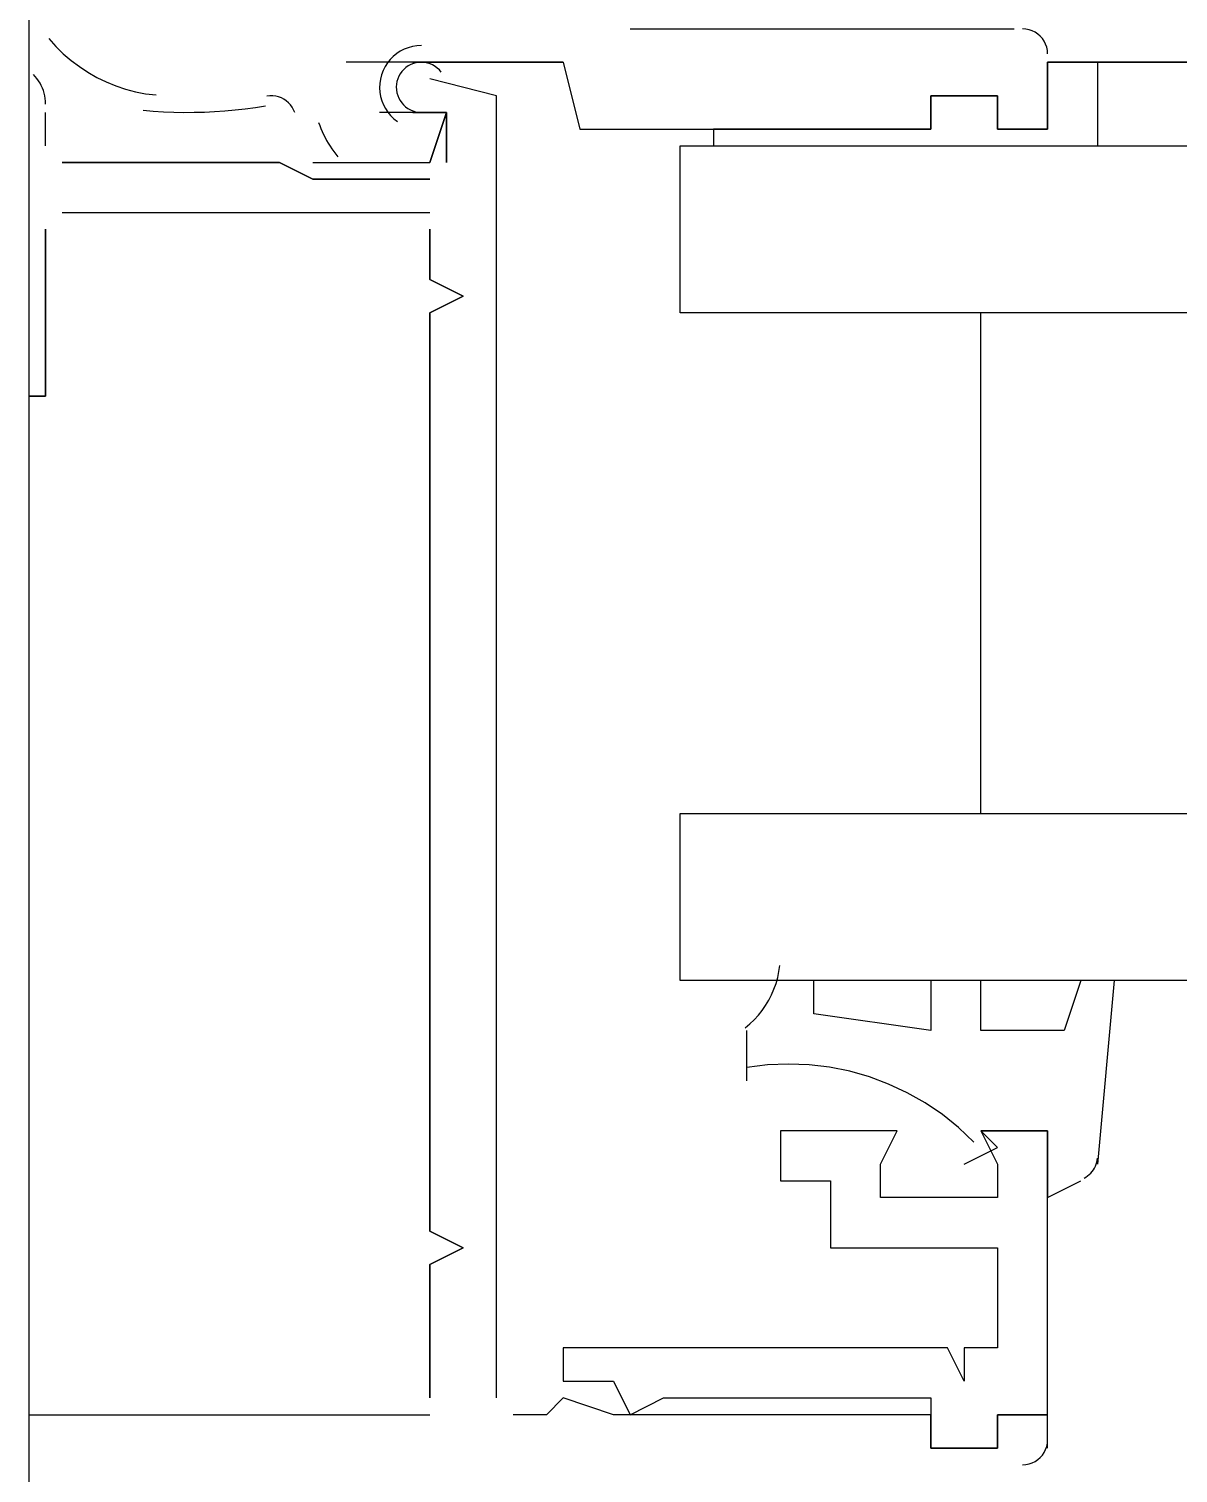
# Model space of a CAD drawing. Header units: millimetres. Extents: x 7649 to 34105, y 3983 to 25377.
# Drawn here: x 30396.74 to 30433.16, y 20700.91 to 20746.69 of the extents above; entities that cross this region are included whole.
import ezdxf

# ---------------------------------------------------------------- set-up
doc = ezdxf.new("R2010")
doc.units = ezdxf.units.MM

msp = doc.modelspace()

# ---------------------------------------------------------------- linework, layer by layer
at = {"layer": 'GEOMETRY', "color": 7}
for p, q in [((30397.37971, 20746.37776), (30397.59984, 20746.13051)), ((30397.37971, 20746.37776), (30397.59984, 20746.13051)), ((30415.79444, 20746.68472), (30427.96528, 20746.68472)), ((30428.33757, 20746.67748), (30428.22986, 20746.68472)), ((30428.44087, 20746.65637), (30428.33757, 20746.67748)), ((30428.53883, 20746.62235), (30428.44087, 20746.65637)), ((30428.63048, 20746.57635), (30428.53883, 20746.62235)), ((30428.7149, 20746.51933), (30428.63048, 20746.57635)), ((30428.79113, 20746.45224), (30428.7149, 20746.51933)), ((30428.85822, 20746.37601), (30428.79113, 20746.45224)), ((30428.91524, 20746.29159), (30428.85822, 20746.37601)), ((30428.96123, 20746.19994), (30428.91524, 20746.29159)), ((30397.59984, 20746.13051), (30397.83443, 20745.8995)), ((30397.59984, 20746.13051), (30397.83443, 20745.8995)), ((30397.83443, 20745.8995), (30398.08257, 20745.68522)), ((30397.83443, 20745.8995), (30398.08257, 20745.68522)), ((30408.29167, 20745.81309), (30408.19462, 20745.71557)), ((30408.39805, 20745.89983), (30408.29167, 20745.81309)), ((30408.51283, 20745.9751), (30408.39805, 20745.89983)), ((30408.63507, 20746.03824), (30408.51283, 20745.9751)), ((30408.76383, 20746.08853), (30408.63507, 20746.03824)), ((30408.89817, 20746.12531), (30408.76383, 20746.08853)), ((30409.03716, 20746.14788), (30408.89817, 20746.12531)), ((30409.17986, 20746.15556), (30409.03716, 20746.14788)), ((30428.99526, 20746.10198), (30428.96123, 20746.19994)), ((30429.01637, 20745.99868), (30428.99526, 20746.10198)), ((30429.02361, 20745.89097), (30429.01637, 20745.99868)), ((30398.08257, 20745.68522), (30398.34333, 20745.48816)), ((30398.08257, 20745.68522), (30398.34333, 20745.48816)), ((30398.34333, 20745.48816), (30398.61578, 20745.3088)), ((30398.34333, 20745.48816), (30398.61578, 20745.3088)), ((30407.85694, 20745.62639), (30406.79861, 20745.62639)), ((30413.67778, 20745.62639), (30407.85694, 20745.62639)), ((30407.96885, 20745.36525), (30407.91851, 20745.2315)), ((30408.03228, 20745.49097), (30407.96885, 20745.36525)), ((30408.10785, 20745.60797), (30408.03228, 20745.49097)), ((30408.19462, 20745.71557), (30408.10785, 20745.60797)), ((30408.62354, 20745.39893), (30408.56386, 20745.33331)), ((30408.6908, 20745.45793), (30408.62354, 20745.39893)), ((30408.76525, 20745.50954), (30408.6908, 20745.45793)), ((30408.84651, 20745.553), (30408.76525, 20745.50954)), ((30408.93223, 20745.58682), (30408.84651, 20745.553)), ((30408.91528, 20745.62639), (30413.67778, 20745.62639)), ((30409.01976, 20745.61016), (30408.93223, 20745.58682)), ((30409.10827, 20745.62324), (30409.01976, 20745.61016)), ((30409.19692, 20745.62626), (30409.10827, 20745.62324)), ((30409.28489, 20745.61943), (30409.19692, 20745.62626)), ((30409.37134, 20745.60295), (30409.28489, 20745.61943)), ((30409.45544, 20745.57703), (30409.37134, 20745.60295)), ((30409.53637, 20745.54188), (30409.45544, 20745.57703)), ((30409.61329, 20745.4977), (30409.53637, 20745.54188)), ((30409.68537, 20745.44471), (30409.61329, 20745.4977)), ((30409.75179, 20745.3831), (30409.68537, 20745.44471)), ((30409.8117, 20745.31308), (30409.75179, 20745.3831)), ((30413.67778, 20745.62639), (30414.20694, 20743.50972)), ((30430.61111, 20745.62639), (30429.02361, 20745.62639)), ((30429.02361, 20745.62639), (30429.02361, 20743.50972)), ((30429.02361, 20743.50972), (30429.02361, 20745.62639)), ((31099.47778, 20745.62639), (30429.02361, 20745.62639)), ((30429.02361, 20745.62639), (31098.41944, 20745.62639)), ((30430.61111, 20742.98056), (30430.61111, 20745.62639)), ((30396.94588, 20745.17509), (30396.88614, 20745.23892)), ((30396.94588, 20745.17509), (30396.88614, 20745.23892)), ((30397.00098, 20745.10785), (30396.94588, 20745.17509)), ((30397.00098, 20745.10785), (30396.94588, 20745.17509)), ((30397.05135, 20745.03743), (30397.00098, 20745.10785)), ((30397.05135, 20745.03743), (30397.00098, 20745.10785)), ((30397.09686, 20744.9641), (30397.05135, 20745.03743)), ((30397.09686, 20744.9641), (30397.05135, 20745.03743)), ((30397.13742, 20744.88811), (30397.09686, 20744.9641)), ((30397.13742, 20744.88811), (30397.09686, 20744.9641)), ((30397.17291, 20744.80973), (30397.13742, 20744.88811)), ((30397.17291, 20744.80973), (30397.13742, 20744.88811)), ((30398.61578, 20745.3088), (30398.89901, 20745.14764)), ((30398.61578, 20745.3088), (30398.89901, 20745.14764)), ((30398.89901, 20745.14764), (30399.19207, 20745.00516)), ((30398.89901, 20745.14764), (30399.19207, 20745.00516)), ((30399.19207, 20745.00516), (30399.49406, 20744.88185)), ((30399.19207, 20745.00516), (30399.49406, 20744.88185)), ((30399.49406, 20744.88185), (30399.80403, 20744.77819)), ((30399.49406, 20744.88185), (30399.80403, 20744.77819)), ((30407.86242, 20744.9538), (30407.85698, 20744.81462)), ((30407.8828, 20745.09313), (30407.86242, 20744.9538)), ((30407.91851, 20745.2315), (30407.8828, 20745.09313)), ((30408.39236, 20744.93271), (30408.3861, 20744.84346)), ((30408.40847, 20745.01994), (30408.39236, 20744.93271)), ((30408.43406, 20745.10438), (30408.40847, 20745.01994)), ((30408.46874, 20745.18526), (30408.43406, 20745.10438)), ((30408.51213, 20745.26183), (30408.46874, 20745.18526)), ((30408.56386, 20745.33331), (30408.51213, 20745.26183)), ((30411.56111, 20744.56806), (30409.44444, 20745.09722)), ((30397.20324, 20744.72921), (30397.17291, 20744.80973)), ((30397.20324, 20744.72921), (30397.17291, 20744.80973)), ((30397.22829, 20744.6468), (30397.20324, 20744.72921)), ((30397.22829, 20744.6468), (30397.20324, 20744.72921)), ((30397.24796, 20744.56277), (30397.22829, 20744.6468)), ((30397.24796, 20744.56277), (30397.22829, 20744.6468)), ((30397.26214, 20744.47736), (30397.24796, 20744.56277)), ((30397.26214, 20744.47736), (30397.24796, 20744.56277)), ((30397.27073, 20744.39084), (30397.26214, 20744.47736)), ((30397.27073, 20744.39084), (30397.26214, 20744.47736)), ((30399.80403, 20744.77819), (30400.12107, 20744.69468)), ((30399.80403, 20744.77819), (30400.12107, 20744.69468)), ((30400.12107, 20744.69468), (30400.44425, 20744.6318)), ((30400.12107, 20744.69468), (30400.44425, 20744.6318)), ((30400.44425, 20744.6318), (30400.77265, 20744.59005)), ((30400.44425, 20744.6318), (30400.77265, 20744.59005)), ((30404.38279, 20744.56735), (30404.28736, 20744.55734)), ((30404.38279, 20744.56735), (30404.28736, 20744.55734)), ((30404.47698, 20744.56592), (30404.38279, 20744.56735)), ((30404.47698, 20744.56592), (30404.38279, 20744.56735)), ((30404.56908, 20744.55353), (30404.47698, 20744.56592)), ((30404.56908, 20744.55353), (30404.47698, 20744.56592)), ((30404.65829, 20744.53068), (30404.56908, 20744.55353)), ((30404.65829, 20744.53068), (30404.56908, 20744.55353)), ((30404.74377, 20744.49786), (30404.65829, 20744.53068)), ((30404.74377, 20744.49786), (30404.65829, 20744.53068)), ((30404.82471, 20744.45556), (30404.74377, 20744.49786)), ((30404.82471, 20744.45556), (30404.74377, 20744.49786)), ((30404.90028, 20744.40428), (30404.82471, 20744.45556)), ((30404.90028, 20744.40428), (30404.82471, 20744.45556)), ((30407.85698, 20744.81462), (30407.86611, 20744.67669)), ((30407.86611, 20744.67669), (30407.88945, 20744.54111)), ((30407.88945, 20744.54111), (30407.92662, 20744.40897)), ((30408.3861, 20744.84346), (30408.39008, 20744.75296)), ((30408.39008, 20744.75296), (30408.40467, 20744.66197)), ((30408.40467, 20744.66197), (30408.42964, 20744.57327)), ((30408.42964, 20744.57327), (30408.46404, 20744.48946)), ((30408.46404, 20744.48946), (30408.5072, 20744.4111)), ((30411.56111, 20703.29306), (30411.56111, 20744.56806)), ((30427.43611, 20744.56806), (30425.31944, 20744.56806)), ((30425.31944, 20744.56806), (30425.31944, 20743.50972)), ((30425.31944, 20743.50972), (30425.31944, 20744.56806)), ((30425.31944, 20744.56806), (30427.43611, 20744.56806)), ((30427.43611, 20743.50972), (30427.43611, 20744.56806)), ((30427.43611, 20744.56806), (30427.43611, 20743.50972)), ((30397.27361, 20744.30347), (30397.27073, 20744.39084)), ((30397.27361, 20744.30347), (30397.27073, 20744.39084)), ((30397.27361, 20742.98056), (30397.27361, 20744.03889)), ((30397.27361, 20742.98056), (30397.27361, 20744.03889)), ((30400.36239, 20744.10487), (30400.68598, 20744.07801)), ((30400.36239, 20744.10487), (30400.68598, 20744.07801)), ((30400.68598, 20744.07801), (30401.00988, 20744.05813)), ((30400.68598, 20744.07801), (30401.00988, 20744.05813)), ((30401.00988, 20744.05813), (30401.33399, 20744.04524)), ((30401.00988, 20744.05813), (30401.33399, 20744.04524)), ((30401.33399, 20744.04524), (30401.65818, 20744.03932)), ((30401.33399, 20744.04524), (30401.65818, 20744.03932)), ((30401.65818, 20744.03932), (30401.98236, 20744.04036)), ((30401.65818, 20744.03932), (30401.98236, 20744.04036)), ((30401.98236, 20744.04036), (30402.3064, 20744.04838)), ((30401.98236, 20744.04036), (30402.3064, 20744.04838)), ((30402.3064, 20744.04838), (30402.63019, 20744.06335)), ((30402.3064, 20744.04838), (30402.63019, 20744.06335)), ((30402.63019, 20744.06335), (30402.95362, 20744.08529)), ((30402.63019, 20744.06335), (30402.95362, 20744.08529)), ((30402.95362, 20744.08529), (30403.27658, 20744.11418)), ((30402.95362, 20744.08529), (30403.27658, 20744.11418)), ((30403.27658, 20744.11418), (30403.59896, 20744.15002)), ((30403.27658, 20744.11418), (30403.59896, 20744.15002)), ((30403.59896, 20744.15002), (30403.92064, 20744.1928)), ((30403.59896, 20744.15002), (30403.92064, 20744.1928)), ((30403.92064, 20744.1928), (30404.24151, 20744.24253)), ((30403.92064, 20744.1928), (30404.24151, 20744.24253)), ((30404.96965, 20744.3445), (30404.90028, 20744.40428)), ((30404.96965, 20744.3445), (30404.90028, 20744.40428)), ((30405.03199, 20744.27673), (30404.96965, 20744.3445)), ((30405.03199, 20744.27673), (30404.96965, 20744.3445)), ((30405.0865, 20744.20146), (30405.03199, 20744.27673)), ((30405.0865, 20744.20146), (30405.03199, 20744.27673)), ((30405.13233, 20744.11917), (30405.0865, 20744.20146)), ((30405.13233, 20744.11917), (30405.0865, 20744.20146)), ((30405.16868, 20744.03036), (30405.13233, 20744.11917)), ((30405.16868, 20744.03036), (30405.13233, 20744.11917)), ((30409.97361, 20744.03889), (30407.85694, 20744.03889)), ((30407.92662, 20744.40897), (30407.97725, 20744.28139)), ((30407.97725, 20744.28139), (30408.04097, 20744.15946)), ((30408.04097, 20744.15946), (30408.1174, 20744.04427)), ((30408.1174, 20744.04427), (30408.20617, 20743.93694)), ((30408.5072, 20744.4111), (30408.55846, 20744.3387)), ((30408.55846, 20744.3387), (30408.61714, 20744.27281)), ((30408.61714, 20744.27281), (30408.68258, 20744.21397)), ((30408.68258, 20744.21397), (30408.75412, 20744.16271)), ((30408.75412, 20744.16271), (30408.83109, 20744.11956)), ((30408.83109, 20744.11956), (30408.91281, 20744.08507)), ((30408.91281, 20744.08507), (30408.99862, 20744.05977)), ((30408.91528, 20744.03889), (30409.97361, 20744.03889)), ((30408.99862, 20744.05977), (30409.08786, 20744.0442)), ((30409.08786, 20744.0442), (30409.17986, 20744.03889)), ((30409.97361, 20744.03889), (30409.44444, 20742.45139)), ((30409.44444, 20742.45139), (30409.97361, 20744.03889)), ((30409.97361, 20742.45139), (30409.97361, 20744.03889)), ((30409.97361, 20744.03889), (30409.97361, 20742.45139)), ((30405.92416, 20743.72307), (30405.95945, 20743.62447)), ((30405.92416, 20743.72307), (30405.95945, 20743.62447)), ((30405.95945, 20743.62447), (30405.99768, 20743.5271)), ((30405.95945, 20743.62447), (30405.99768, 20743.5271)), ((30405.99768, 20743.5271), (30406.03881, 20743.43102)), ((30405.99768, 20743.5271), (30406.03881, 20743.43102)), ((30408.20617, 20743.93694), (30408.30691, 20743.83856)), ((30408.30691, 20743.83856), (30408.41926, 20743.75024)), ((30414.20694, 20743.50972), (30425.31944, 20743.50972)), ((30425.31944, 20743.50972), (30418.44028, 20743.50972)), ((30418.44028, 20743.50972), (30418.44028, 20742.98056)), ((30429.02361, 20743.50972), (30427.43611, 20743.50972)), ((30427.43611, 20743.50972), (30429.02361, 20743.50972)), ((30406.03881, 20743.43102), (30406.08281, 20743.33631)), ((30406.03881, 20743.43102), (30406.08281, 20743.33631)), ((30406.08281, 20743.33631), (30406.12964, 20743.24302)), ((30406.08281, 20743.33631), (30406.12964, 20743.24302)), ((30406.12964, 20743.24302), (30406.17927, 20743.15121)), ((30406.12964, 20743.24302), (30406.17927, 20743.15121)), ((30406.17927, 20743.15121), (30406.23167, 20743.06095)), ((30406.17927, 20743.15121), (30406.23167, 20743.06095)), ((30406.23167, 20743.06095), (30406.28679, 20742.9723)), ((30406.23167, 20743.06095), (30406.28679, 20742.9723)), ((30406.28679, 20742.9723), (30406.3446, 20742.88532)), ((30406.28679, 20742.9723), (30406.3446, 20742.88532)), ((30406.3446, 20742.88532), (30406.40507, 20742.80009)), ((30406.3446, 20742.88532), (30406.40507, 20742.80009)), ((30406.40507, 20742.80009), (30406.46816, 20742.71665)), ((30406.40507, 20742.80009), (30406.46816, 20742.71665)), ((30406.46816, 20742.71665), (30406.53383, 20742.63508)), ((30406.46816, 20742.71665), (30406.53383, 20742.63508)), ((30418.44028, 20742.98056), (30430.61111, 20742.98056)), ((30397.80278, 20742.45139), (30404.68194, 20742.45139)), ((30404.68194, 20742.45139), (30397.80278, 20742.45139)), ((30404.68194, 20742.45139), (30405.74028, 20741.92222)), ((30405.74028, 20741.92222), (30404.68194, 20742.45139)), ((30405.74028, 20742.45139), (30409.44444, 20742.45139)), ((30405.74028, 20742.45139), (30409.44444, 20742.45139)), ((30405.74028, 20741.92222), (30409.44444, 20741.92222)), ((30409.44444, 20741.92222), (30405.74028, 20741.92222)), ((30397.80278, 20740.86389), (30409.44444, 20740.86389)), ((30397.80278, 20740.86389), (30409.44444, 20740.86389)), ((30397.27361, 20740.33472), (30397.27361, 20735.04306)), ((30397.27361, 20735.04306), (30397.27361, 20740.33472)), ((30409.44444, 20740.33472), (30409.44444, 20738.74722)), ((30409.44444, 20738.74722), (30409.44444, 20740.33472)), ((30409.44444, 20738.74722), (30410.50278, 20738.21806)), ((30410.50278, 20738.21806), (30409.44444, 20738.74722)), ((30410.50278, 20738.21806), (30409.44444, 20737.68889)), ((30409.44444, 20737.68889), (30410.50278, 20738.21806)), ((30409.44444, 20737.68889), (30409.44444, 20708.58472)), ((30409.44444, 20708.58472), (30409.44444, 20737.68889)), ((30426.90694, 20721.81389), (30426.90694, 20737.68889)), ((30397.27361, 20735.04306), (30396.74444, 20735.04306)), ((30396.74444, 20735.04306), (30397.27361, 20735.04306)), ((30420.51181, 20716.80535), (30420.53964, 20716.99906)), ((30420.4184, 20716.42865), (30420.47129, 20716.61503)), ((30420.47129, 20716.61503), (30420.51181, 20716.80535)), ((30421.61528, 20716.52222), (30420.55694, 20716.52222)), ((30421.61528, 20715.46389), (30421.61528, 20716.52222)), ((30426.90694, 20716.52222), (30425.31944, 20716.52222)), ((30425.31944, 20716.52222), (30425.31944, 20714.93472)), ((30426.90694, 20714.93472), (30426.90694, 20716.52222)), ((30430.08194, 20716.52222), (30429.55278, 20714.93472)), ((30431.14028, 20716.52222), (30430.08194, 20716.52222)), ((30430.61111, 20710.70139), (30431.14028, 20716.52222)), ((30420.18862, 20715.89883), (30420.27675, 20716.06999)), ((30420.27675, 20716.06999), (30420.35345, 20716.24678)), ((30420.35345, 20716.24678), (30420.4184, 20716.42865)), ((30419.97932, 20715.57567), (30420.08937, 20715.73387)), ((30420.08937, 20715.73387), (30420.18862, 20715.89883)), ((30419.43733, 20715.02173), (30419.58746, 20715.14726)), ((30419.58746, 20715.14726), (30419.72805, 20715.2818)), ((30419.72805, 20715.2818), (30419.85877, 20715.42479)), ((30419.85877, 20715.42479), (30419.97932, 20715.57567)), ((30425.31944, 20714.93472), (30421.61528, 20715.46389)), ((30419.49861, 20713.34722), (30419.49861, 20714.93472)), ((30429.55278, 20714.93472), (30426.90694, 20714.93472)), ((30420.14989, 20713.8489), (30419.48906, 20713.76743)), ((30420.80964, 20713.87649), (30420.14989, 20713.8489)), ((30421.46532, 20713.85119), (30420.80964, 20713.87649)), ((30422.11392, 20713.774), (30421.46532, 20713.85119)), ((30422.75246, 20713.64588), (30422.11392, 20713.774)), ((30423.37794, 20713.46782), (30422.75246, 20713.64588)), ((30423.98736, 20713.24081), (30423.37794, 20713.46782)), ((30424.57772, 20712.96583), (30423.98736, 20713.24081)), ((30425.14603, 20712.64386), (30424.57772, 20712.96583)), ((30425.6893, 20712.27587), (30425.14603, 20712.64386)), ((30426.20453, 20711.86287), (30425.6893, 20712.27587)), ((30424.26111, 20711.75972), (30420.55694, 20711.75972)), ((30420.55694, 20711.75972), (30420.55694, 20710.17222)), ((30423.73194, 20710.70139), (30424.26111, 20711.75972)), ((30426.68872, 20711.40582), (30426.20453, 20711.86287)), ((30427.43611, 20711.23056), (30426.90694, 20711.75972)), ((30426.90694, 20711.75972), (30429.02361, 20711.75972)), ((30429.02361, 20711.75972), (30426.90694, 20711.75972)), ((30426.90694, 20711.75972), (30427.43611, 20710.70139)), ((30429.02361, 20711.75972), (30429.02361, 20709.64306)), ((30429.02361, 20702.76389), (30429.02361, 20711.75972)), ((30426.37778, 20710.70139), (30427.43611, 20711.23056)), ((30423.73194, 20709.64306), (30423.73194, 20710.70139)), ((30427.43611, 20710.70139), (30427.43611, 20709.64306)), ((30430.47539, 20710.52208), (30430.51013, 20710.57853)), ((30430.51013, 20710.57853), (30430.54009, 20710.63778)), ((30430.54009, 20710.63778), (30430.56507, 20710.69953)), ((30430.56507, 20710.69953), (30430.58486, 20710.76348)), ((30430.58486, 20710.76348), (30430.59927, 20710.82934)), ((30430.59927, 20710.82934), (30430.60809, 20710.89681)), ((30420.55694, 20710.17222), (30422.14444, 20710.17222)), ((30422.14444, 20710.17222), (30422.14444, 20708.05556)), ((30429.02361, 20709.64306), (30430.08194, 20710.17222)), ((30430.17763, 20710.25869), (30430.23689, 20710.29214)), ((30430.23689, 20710.29214), (30430.29256, 20710.33017)), ((30430.29256, 20710.33017), (30430.34444, 20710.37247)), ((30430.34444, 20710.37247), (30430.39234, 20710.41875)), ((30430.39234, 20710.41875), (30430.43606, 20710.46872)), ((30430.43606, 20710.46872), (30430.47539, 20710.52208)), ((30427.43611, 20709.64306), (30423.73194, 20709.64306)), ((30409.44444, 20708.58472), (30410.50278, 20708.05556)), ((30410.50278, 20708.05556), (30409.44444, 20708.58472)), ((30410.50278, 20708.05556), (30409.44444, 20707.52639)), ((30409.44444, 20707.52639), (30410.50278, 20708.05556)), ((30422.14444, 20708.05556), (30427.43611, 20708.05556)), ((30427.43611, 20708.05556), (30427.43611, 20704.88056)), ((30409.44444, 20707.52639), (30409.44444, 20703.29306)), ((30409.44444, 20703.29306), (30409.44444, 20707.52639)), ((30425.84861, 20704.88056), (30413.67778, 20704.88056)), ((30413.67778, 20704.88056), (30413.67778, 20703.82222)), ((30426.37778, 20703.82222), (30425.84861, 20704.88056)), ((30427.43611, 20704.88056), (30426.37778, 20704.88056)), ((30426.37778, 20704.88056), (30426.37778, 20703.82222)), ((30413.67778, 20703.82222), (30415.26528, 20703.82222)), ((30415.26528, 20703.82222), (30415.79444, 20702.76389)), ((30413.67778, 20703.29306), (30413.14861, 20702.76389)), ((30415.26528, 20702.76389), (30413.67778, 20703.29306)), ((30415.79444, 20702.76389), (30416.85278, 20703.29306)), ((30416.85278, 20703.29306), (30425.31944, 20703.29306)), ((30425.31944, 20703.29306), (30425.31944, 20701.70556)), ((30396.74444, 20702.76389), (30409.44444, 20702.76389)), ((30396.74444, 20702.76389), (30409.44444, 20702.76389)), ((30413.14861, 20702.76389), (30412.09028, 20702.76389)), ((30425.31944, 20702.76389), (30415.26528, 20702.76389)), ((30425.31944, 20701.70556), (30425.31944, 20702.76389)), ((30427.43611, 20701.70556), (30427.43611, 20702.76389)), ((30427.43611, 20702.76389), (30429.02361, 20702.76389)), ((30429.02361, 20702.76389), (30427.43611, 20702.76389)), ((30427.43611, 20702.76389), (30427.43611, 20701.70556)), ((30429.02361, 20701.70556), (30429.02361, 20702.76389)), ((30428.99526, 20701.75913), (30429.01637, 20701.86243)), ((30429.01637, 20701.86243), (30429.02361, 20701.97014)), ((30425.31944, 20701.70556), (30427.43611, 20701.70556)), ((30427.43611, 20701.70556), (30425.31944, 20701.70556)), ((30428.7149, 20701.34178), (30428.79113, 20701.40887)), ((30428.79113, 20701.40887), (30428.85822, 20701.4851)), ((30428.85822, 20701.4851), (30428.91524, 20701.56952)), ((30428.91524, 20701.56952), (30428.96123, 20701.66117)), ((30428.96123, 20701.66117), (30428.99526, 20701.75913)), ((30428.22986, 20701.17639), (30428.33757, 20701.18363)), ((30428.33757, 20701.18363), (30428.44087, 20701.20474)), ((30428.44087, 20701.20474), (30428.53883, 20701.23877)), ((30428.53883, 20701.23877), (30428.63048, 20701.28476)), ((30428.63048, 20701.28476), (30428.7149, 20701.34178))]:
    msp.add_line(p, q, dxfattribs=at)
at = {"layer": 'RECTANGLES', "color": 7}
for p, q in [((30396.74444, 20786.90139), (30396.74444, 20636.61806)), ((30417.38194, 20742.98056), (31110.59028, 20742.98056)), ((30417.38194, 20737.68889), (30417.38194, 20742.98056)), ((31110.59028, 20737.68889), (30417.38194, 20737.68889)), ((30417.38194, 20721.81389), (31110.59028, 20721.81389)), ((30417.38194, 20716.52222), (30417.38194, 20721.81389)), ((31110.59028, 20716.52222), (30417.38194, 20716.52222))]:
    msp.add_line(p, q, dxfattribs=at)

doc.saveas('drawing.dxf')
